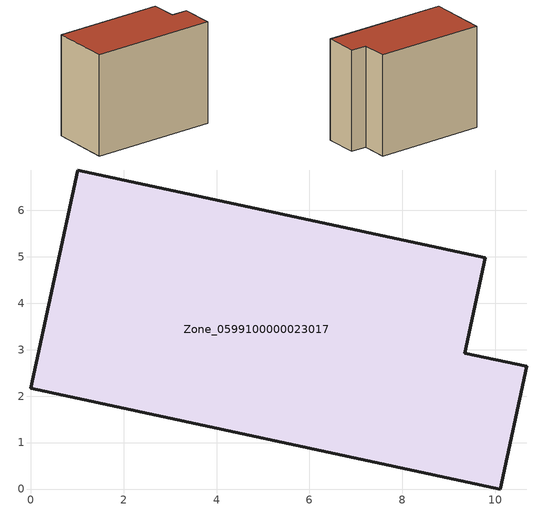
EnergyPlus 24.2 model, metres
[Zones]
Zone_0599100000023017
 floor ground (C_G): 0,2.17 1.01,6.87 9.79,4.98 9.35,2.92 10.68,2.64 10.11,0 z0
 wall outside (C_F): 1.01,6.87 0,2.17 10.11,0 10.68,2.64 9.35,2.92 9.79,4.98 1.01,6.87 z0:8.43
 roof outside (C_R): 0,2.17 10.11,0 10.68,2.64 9.35,2.92 9.79,4.98 1.01,6.87 z8.43
[BUILDING]
Pand.0599100000023017: North Axis=0; Terrain=City; Loads Convergence Tolerance Value=0.04; Temperature Convergence Tolerance Value=0.4; Solar Distribution=FullExterior; Maximum Number of Warmup Days=25; Minimum Number of Warmup Days=1
[Site:Location]
Rotterdam.The.Hague.AP_ZH_NLD Design_Conditions: Latitude=51.96; Longitude=4.45; Time Zone=1; Elevation=-4.5
[SITE:GROUNDTEMPERATURE:BUILDINGSURFACE]
18, 18, 18, 18, 18, 18, 18, 18, 18, 18, 18, 18
[MATERIAL] Thermal Absorptance=0.9; Solar Absorptance=0.7; Visible Absorptance=0.7
Name | Roughness | Thickness | Conductivity | Density | Specific Heat
G.TI.1975-1991 | MediumSmooth | 0.15 | 0.288461 | 540 | 1210
F.TI.1975-1991 | Rough | 0.3 | 0.230769 | 1920 | 840
R.TI.1975-1991 | MediumRough | 0.2 | 0.153846 | 1500 | 1000
[CONSTRUCTION]
C_G: G.TI.1975-1991
C_F: F.TI.1975-1991
C_R: R.TI.1975-1991
[ZONE]
Zone_0599100000023017: Type=1; Multiplier=1; Ceiling Height=Autocalculate; Volume=Autocalculate; Floor Area=autocalculate; Part of Total Floor Area=Yes
[ZONEINFILTRATION:DESIGNFLOWRATE]
Infil_Zone_0599100000023017: Zone or ZoneList or Space or SpaceList=Zone_0599100000023017; Schedule=AlwaysOn; Design Flow Rate Calculation Method=Flow/Area; Flow Rate per Floor Area=0.003; Constant Term Coefficient=1; Temperature Term Coefficient=0; Velocity Term Coefficient=0; Velocity Squared Term Coefficient=0
[HVACTEMPLATE:ZONE:IDEALLOADSAIRSYSTEM]
Zone_0599100000023017: Maximum Heating Supply Air Temperature=50; Minimum Cooling Supply Air Temperature=13; Maximum Heating Supply Air Humidity Ratio=0.0156; Minimum Cooling Supply Air Humidity Ratio=0.0077; Heating Limit=NoLimit; Cooling Limit=NoLimit; Dehumidification Control Type=ConstantSensibleHeatRatio; Cooling Sensible Heat Ratio=0.7; Dehumidification Setpoint=60; Humidification Control Type=None; Humidification Setpoint=30; Outdoor Air Method=None; Outdoor Air Flow Rate per Person=0.00944; Outdoor Air Flow Rate per Zone Floor Area=0; Outdoor Air Flow Rate per Zone=0; Demand Controlled Ventilation Type=None; Outdoor Air Economizer Type=NoEconomizer; Heat Recovery Type=None; Sensible Heat Recovery Effectiveness=0.7; Latent Heat Recovery Effectiveness=0.65
[ZONECONTROL:THERMOSTAT]
ThermostatControl_Zone_0599100000023017: Zone or ZoneList=Zone_0599100000023017; Control Type Schedule=DualSetpointControlType; Control 1=Thermostat_Zone_0599100000023017; Temperature Difference Between Cutout And Setpoint=0
[THERMOSTATSETPOINT:DUALSETPOINT]
Thermostat_Zone_0599100000023017: Heating Setpoint Temperature Schedule=HeatingSetpoint_Zone_0599100000023017; Cooling Setpoint Temperature Schedule=CoolingSetpoint_Zone_0599100000023017
[SCHEDULE:COMPACT]
HeatingSetpoint_Zone_0599100000023017: Through: 12/31, For: AllDays, Until: 24:00, 21
CoolingSetpoint_Zone_0599100000023017: Through: 12/31, For: AllDays, Until: 24:00, 24
DualSetpointControlType: Through: 12/31, For: AllDays, Until: 24:00, 4
AlwaysOn: Through: 12/31, For: AllDays, Until: 24:00, 1
